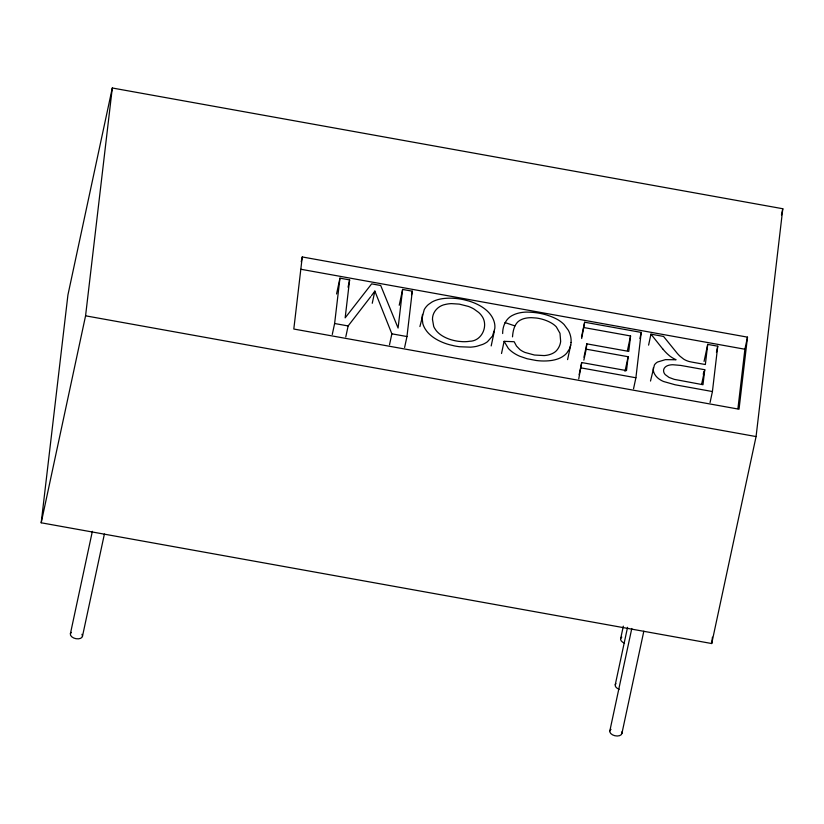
<?xml version="1.0" encoding="UTF-8"?>
<svg xmlns="http://www.w3.org/2000/svg" width="824" height="824" viewBox="0 0 824 824"><rect width="100%" height="100%" fill="white"/><g stroke="black" fill="none" stroke-linecap="round" stroke-linejoin="round"><path stroke-width="1.24" d="M41.2 522.787L67.928 294.951L112.301 87.993L782.8 208.74L756.072 436.566L711.699 643.534L41.2 522.787L85.572 315.819L112.301 87.993M302.264 256.954L293.808 329.034L739.035 409.209L747.492 337.14L302.264 256.954L301.234 261.795M332.278 334.472L334.626 323.513L339.952 278.162L349.623 279.903L345.163 317.858L371.645 283.868L380.698 285.495L398.085 328.055L402.617 289.44L412.288 291.181L406.963 336.542L404.615 347.491M581.682 338.54L584.659 322.225L641.226 332.412L635.901 377.763L633.553 388.722M578.747 378.855L581.723 362.55L626.498 370.604L628.135 356.72L586.204 349.17L586.822 343.845L628.753 351.395L630.566 335.955L584.031 327.581M704.747 369.729L702.985 384.726L674.187 379.339L669.036 377.423L665.329 374.704A11.072 6.54 12.1 0 1 663.784 372.088L663.588 370.924A14.162 8.364 12.1 0 1 663.66 369.852A12.731 7.519 12.1 0 1 666.111 366.412A11.402 6.736 12.1 0 1 670.901 364.867L671.364 364.816A14.945 8.827 12.1 0 1 672.837 364.744L680.706 365.423L704.747 369.729L701.615 384.334M710.072 402.503L712.42 391.544L717.745 346.193L707.713 344.391L705.354 364.527L692.788 362.261A38.089 22.495 12.1 0 1 689.132 361.499L688.164 361.211A15.45 9.126 12.1 0 1 683.735 359.171L679.944 356.184A43.363 25.606 12.1 0 1 678.986 355.237L678.317 354.526A89.847 53.066 12.1 0 1 677.246 353.341L663.557 336.439L650.95 334.163L648.601 345.122M737.923 408.653L744.896 349.232L747.492 337.14M711.699 643.534L712.441 637.168M422.516 314.387L422.362 315.221A57.659 34.052 12.1 0 0 422.115 317.765L422.805 323.523A41.931 24.761 12.1 0 0 425.236 329.044L426.811 331.299A33.218 19.622 12.1 0 0 436.102 339.158A35.957 21.239 12.1 0 0 449.358 344.69L454.374 345.884A46.051 27.192 12.1 0 0 459.607 346.739L470.422 347.162A32.97 19.467 12.1 0 0 476.828 346.276L482.586 344.453A33.794 19.951 12.1 0 0 487.427 341.754L492.464 336.12L494.791 328.601A43.95 25.956 12.1 0 0 491.804 316.488L490.785 314.984A33.815 19.972 12.1 0 0 481.958 306.919A36.122 21.331 12.1 0 0 478.981 305.179A35.123 20.744 12.1 0 0 468.887 301.038L463.871 299.73A43.322 25.585 12.1 0 0 460.008 298.999A38.8 22.918 12.1 0 0 442.488 298.669A31.806 18.787 12.1 0 0 431.992 302.006L428.346 304.571A41.89 24.741 12.1 0 0 424.185 309.752L419.91 326.562M70.4 633.718L92.36 531.336M82.451 636.416L104.401 534.034M336.563 293.983L339.952 278.162M348.058 287.205L349.623 279.903M345.781 336.903L348.13 325.943L370.779 296.609M372.252 303.284L374.858 291.109L391.863 333.823L389.515 344.772M399.228 305.271L402.617 289.44M411.506 294.838L412.288 291.181M491.186 345.926L494.318 331.32M502.661 333.535C502.558 325.686 506.224 317.858 513.64 314.82A28.881 17.057 12.1 0 1 516.617 313.656A29.396 17.356 12.1 0 1 525.856 312.1C536.836 312.008 548.084 314.315 557.755 319.64A29.499 17.428 12.1 0 1 564.079 324.512L568.416 330.393A52.901 31.25 12.1 0 1 571.053 342.454M501.517 353.506L504.123 341.332L514.166 341.723L516.483 346.039L519.82 349.479A16.583 9.795 12.1 0 0 520.974 350.313A17.829 10.527 12.1 0 0 524.939 352.425L534.405 355.02L544.118 355.577A21.167 12.504 12.1 0 0 548.217 354.969L548.98 354.773A22.382 13.215 12.1 0 0 556.066 351.065L557.261 349.716A46.288 27.336 12.1 0 0 560.66 341.445L559.99 333.308L556.355 326.922A20.126 11.886 12.1 0 0 551.019 322.802A25.369 14.987 12.1 0 0 539.256 318.497A28.16 16.634 12.1 0 0 536.321 318.023L531.449 317.673A20.816 12.298 12.1 0 0 523.776 318.682A19.755 11.67 12.1 0 0 521.582 319.506C514.691 322.184 512.991 330.259 512.507 336.851M567.592 359.614L570.723 344.998A60.43 35.69 12.1 0 0 571.084 342.465M581.528 336.841L584.659 322.225M579.118 374.724L581.723 362.55M583.959 357.235L586.822 343.845M583.856 360.129L586.204 349.17M627.435 350.571L630.566 335.955M625.004 371.325L628.135 356.72M639.918 338.499L641.226 332.412M650.496 381.059L654.411 364.991A18.674 11.031 12.1 0 1 657.531 362.035L665.401 359.645L676.082 359.758A36.266 21.414 12.1 0 1 672.353 357.791L670.293 356.411A53.725 31.724 12.1 0 1 662.743 348.871M620.657 638.641L623.335 626.158M615.25 684.754L627.558 627.322M609.842 730.867L631.792 628.475M621.883 733.566L643.832 631.174M704.067 361.437L707.713 344.391M703.263 374.271L703.789 371.83M716.437 352.281L717.745 346.193M781.451 215.013L782.8 208.74M570.723 344.998L569.446 348.964L566.809 353.053A37.523 22.166 12.1 0 1 564.368 355.36L562.236 356.844A31.158 18.406 12.1 0 1 552.286 360.346L551.215 360.51A37.904 22.382 12.1 0 1 536.228 360.5L527.072 358.739L519.862 356.277A27.995 16.532 12.1 0 1 514.722 353.63A28.304 16.717 12.1 0 1 508.315 348.398L504.123 341.332M374.858 291.109L371.521 295.631M300.945 269.273L744.896 349.232M334.626 323.513L348.13 325.943M391.863 333.823L406.963 336.542M581.095 367.895L635.901 377.763M712.42 391.544L675.196 384.798L663.557 381.502A16.83 9.94 12.1 0 1 657.171 377.402L655.986 376.115A22.372 13.215 12.1 0 1 653.391 367.669M85.572 315.819L756.072 436.566M505.009 322.575L514.856 325.892M650.95 334.163L662.681 348.882M81.957 634.295A6.17 3.646 12.1 0 1 76.004 638.703A6.17 3.646 12.1 0 1 71.307 632.369M621.698 731.97A6.17 3.646 12.1 0 1 614.786 735.708A6.17 3.646 12.1 0 1 610.986 729.333M619.154 689.286A6.17 3.646 12.1 0 1 615.93 683.601M624.561 643.173A6.17 3.646 12.1 0 1 621.811 637.117M432.476 319.341L433.702 326.407A31.683 18.715 12.1 0 0 434.578 328.199L436.092 330.455A24.03 14.193 12.1 0 0 442.261 335.832A25.05 14.791 12.1 0 0 453.478 340.384L455.301 340.776A30.241 17.86 12.1 0 0 458.855 341.363L462.645 341.672A25.287 14.935 12.1 0 0 469.711 341.27C482.215 341.115 488.962 325.047 481.535 315.561A25.183 14.873 12.1 0 0 478.61 312.399L473.934 309.021A23.639 13.957 12.1 0 0 468.413 306.425L459.287 304.118L451.439 303.623A23.515 13.884 12.1 0 0 445.64 304.386C438.409 305.58 432.343 311.812 432.476 319.341"/></g></svg>
